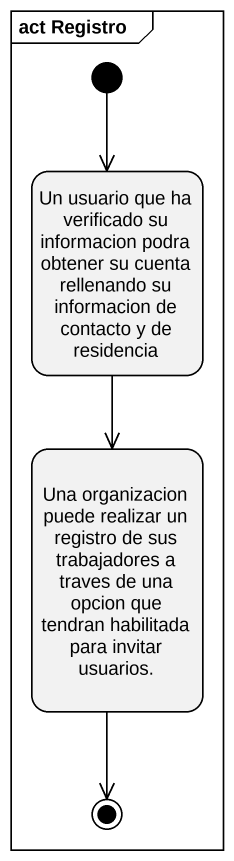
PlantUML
@startuml
mainframe act Registro
hide empty description
state "Un usuario que ha verificado su informacion podra obtener su cuenta rellenando su informacion de contacto y de residencia" as Un_usuario_que_ha
state "Una organizacion puede realizar un registro de sus trabajadores a traves de una opcion que tendran habilitada para invitar usuarios." as Una_organizacion_puede
[*] --> Un_usuario_que_ha
Un_usuario_que_ha --> Una_organizacion_puede
Una_organizacion_puede --> [*]
@enduml
